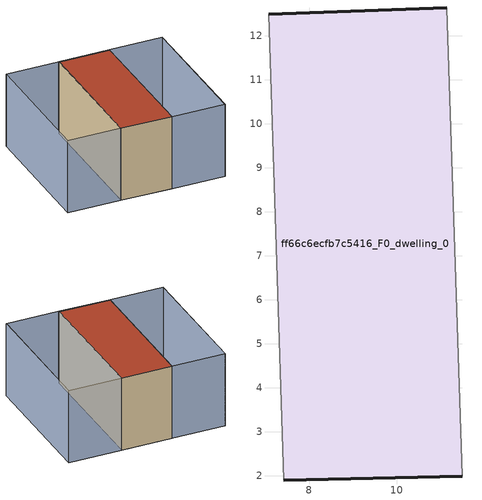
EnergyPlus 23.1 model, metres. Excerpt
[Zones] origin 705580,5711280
ff66c6ecfb7c5416_F0_dwelling_0
 floor ground (EU_floor_Construction): 11.48,1.99 11.13,12.63 7.08,12.49 7.42,1.91 z0
 wall outside (EU_wall_Construction): 7.08,12.49 11.13,12.63 / 11.48,1.99 7.42,1.91 z0:6
 wall adiabatic (EU_wall_Construction): 11.13,12.63 11.48,1.99 / 7.42,1.91 7.08,12.49 z0:6
 roof outside (EU_roof_Construction): 11.13,12.63 11.48,1.99 7.42,1.91 7.08,12.49 z6
shading: 15.65,2.15 15.35,12.74 / 2.88,12.37 3.2,1.8 / 3.2,1.78 2.88,12.37 / 2.88,12.37 7.11,12.49 / 7.11,12.49 7.42,1.91 / 7.42,1.91 3.2,1.78 / 11.48,1.99 11.13,12.63 / 11.13,12.63 15.35,12.78 / 15.35,12.78 15.7,2.13 / 15.7,2.13 11.48,1.99 z0:6
[Building]
EU S2 Campaign: North Axis=0; Terrain=City; Solar Distribution=FullExterior
[Site:Location]
London: Latitude=51.5; Longitude=-0.5; Time Zone=0; Elevation=25
[SizingPeriod:WeatherFileDays]
AnnualSizingPeriod: Begin Month=1; Begin Day of Month=1; End Month=12; End Day of Month=31; Day of Week for Start Day=Monday; Use Weather File Daylight Saving Period=No; Use Weather File Rain and Snow Indicators=No
[MATERIAL]
EU_InternalMass_Material: Roughness=MediumRough; Thickness=0.1; Conductivity=1; Density=1800; Specific Heat=900; Thermal Absorptance=0.9; Solar Absorptance=0.7; Visible Absorptance=0.7
[MATERIAL:NOMASS] Roughness=MediumRough; Thermal Absorptance=0.9; Solar Absorptance=0.7; Visible Absorptance=0.7
Name | Thermal Resistance
EU_wall_NoMass | 0.724719
EU_roof_NoMass | 2.98947
EU_floor_NoMass | 2.39157
[CONSTRUCTION]
EU_wall_Construction: EU_wall_NoMass
EU_roof_Construction: EU_roof_NoMass
EU_floor_Construction: EU_floor_NoMass
EU_InternalMass_Construction: EU_InternalMass_Material
[ZONE]
ff66c6ecfb7c5416_F0_dwelling_0: Type=1; Multiplier=1; Ceiling Height=autocalculate; Volume=258.387; Floor Area=autocalculate; Part of Total Floor Area=Yes
[INTERNALMASS]
ff66c6ecfb7c5416_F0_dwelling_0_EU_InternalMass: Construction=EU_InternalMass_Construction; Zone or ZoneList=ff66c6ecfb7c5416_F0_dwelling_0; Surface Area=43.0644
[OTHEREQUIPMENT]
EU_Step8_InternalGain_ff66c6ecfb7c5416_F0_dwelling_0_f000: Fuel Type=Electricity; Zone or ZoneList or Space or SpaceList=ff66c6ecfb7c5416_F0_dwelling_0; Schedule=EU_Step8_GainSchedule_ff66c6ecfb7c5416_F0_dwelling_0_f000; Design Level Calculation Method=Watts/Area; Power per Zone Floor Area=1; Fraction Latent=0; Fraction Radiant=0; Fraction Lost=0; Carbon Dioxide Generation Rate=0; EndUse Subcategory=EU_Step8_InternalGains
[ZONEVENTILATION:DESIGNFLOWRATE]
EU_ConstantAir_ff66c6ecfb7c5416_F0_dwelling_0: Zone or ZoneList or Space or SpaceList=ff66c6ecfb7c5416_F0_dwelling_0; Schedule=EU_AlwaysOn; Design Flow Rate Calculation Method=AirChanges/Hour; Air Changes per Hour=0.418135; Ventilation Type=Natural; Fan Pressure Rise=0; Fan Total Efficiency=1; Constant Term Coefficient=1; Temperature Term Coefficient=0; Velocity Term Coefficient=0; Velocity Squared Term Coefficient=0; Minimum Indoor Temperature=-100; Maximum Indoor Temperature=100; Delta Temperature=-100; Minimum Outdoor Temperature=-100; Maximum Outdoor Temperature=100; Maximum Wind Speed=40
[HVACTEMPLATE:THERMOSTAT]
EU_HeatOnly_ff66c6ecfb7c5416_F0_dwelling_0: Constant Heating Setpoint=20; Constant Cooling Setpoint=50
[HVACTEMPLATE:ZONE:IDEALLOADSAIRSYSTEM]
ff66c6ecfb7c5416_F0_dwelling_0: Template Thermostat=EU_HeatOnly_ff66c6ecfb7c5416_F0_dwelling_0; System Availability Schedule=EU_AlwaysOn; Maximum Heating Supply Air Temperature=50; Minimum Cooling Supply Air Temperature=13; Maximum Heating Supply Air Humidity Ratio=0.0156; Minimum Cooling Supply Air Humidity Ratio=0.0077; Heating Limit=NoLimit; Cooling Limit=NoLimit; Heating Availability Schedule=EU_AlwaysOn; Cooling Availability Schedule=EU_CoolingOff; Dehumidification Control Type=ConstantSensibleHeatRatio; Cooling Sensible Heat Ratio=0.7; Dehumidification Setpoint=60; Humidification Control Type=None; Humidification Setpoint=30; Outdoor Air Method=None; Outdoor Air Flow Rate per Person=0.00944; Outdoor Air Flow Rate per Zone Floor Area=0; Outdoor Air Flow Rate per Zone=0; Demand Controlled Ventilation Type=None; Outdoor Air Economizer Type=NoEconomizer; Heat Recovery Type=None; Sensible Heat Recovery Effectiveness=0.7; Latent Heat Recovery Effectiveness=0.65
[SIZING:ZONE]
ff66c6ecfb7c5416_F0_dwelling_0: Zone Cooling Design Supply Air Temperature Input Method=SupplyAirTemperature; Zone Cooling Design Supply Air Temperature=13; Zone Heating Design Supply Air Temperature Input Method=SupplyAirTemperature; Zone Heating Design Supply Air Temperature=50; Zone Cooling Design Supply Air Humidity Ratio=0.008; Zone Heating Design Supply Air Humidity Ratio=0.008; Cooling Design Air Flow Method=DesignDay; Cooling Design Air Flow Rate=0; Cooling Minimum Air Flow per Zone Floor Area=0.000762; Cooling Minimum Air Flow=0; Cooling Minimum Air Flow Fraction=0.2; Heating Design Air Flow Method=DesignDay; Heating Design Air Flow Rate=0; Heating Maximum Air Flow per Zone Floor Area=0.002032; Heating Maximum Air Flow=0.141576; Heating Maximum Air Flow Fraction=0.3; Account for Dedicated Outdoor Air System=No; Dedicated Outdoor Air System Control Strategy=NeutralSupplyAir; Dedicated Outdoor Air Low Setpoint Temperature for Design=autosize; Dedicated Outdoor Air High Setpoint Temperature for Design=autosize; Zone Load Sizing Method=Sensible Load Only No Latent Load; Zone Latent Cooling Design Supply Air Humidity Ratio Input Method=HumidityRatioDifference; Zone Cooling Design Supply Air Humidity Ratio Difference=0.005; Zone Latent Heating Design Supply Air Humidity Ratio Input Method=HumidityRatioDifference; Zone Humidification Design Supply Air Humidity Ratio Difference=0.005
[SCHEDULE:CONSTANT]
Name | Hourly Value
EU_AlwaysOn | 1
EU_CoolingOff | 0
[SCHEDULE:FILE]
EU_Step8_GainSchedule_ff66c6ecfb7c5416_F0_dwelling_0_f000: File=../../schedules/ff66c6ecfb7c5416/ff66c6ecfb7c5416_F0_dwelling_0_f000_gain.csv; Column Number=1; Rows to Skip at Top=0; Number of Hours of Data=8760; Column Separator=Comma; Interpolate to Timestep=No; Minutes per Item=60; Adjust Schedule for Daylight Savings=Yes
